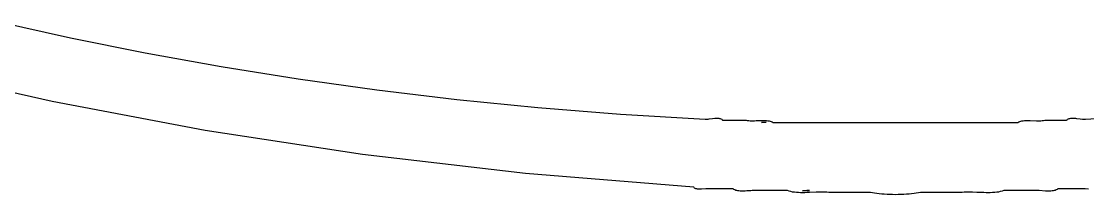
# Model space of a CAD drawing. Header units: metres. Extents: x -185 to 1201, y -340 to 309.
# Drawn here: x 877.6 to 882.94, y 46.98 to 47.85 of the extents above; entities that cross this region are included whole.
import ezdxf

# ---------------------------------------------------------------- set-up
doc = ezdxf.new("R2010")
doc.units = ezdxf.units.M

msp = doc.modelspace()

# ---------------------------------------------------------------- linework, layer by layer
for p, q in [((877.479, 47.8479), (877.847, 47.766)), ((877.847, 47.766), (878.221, 47.6904)), ((878.221, 47.6904), (878.602, 47.6215)), ((877.756, 47.4462), (877.015, 47.6154)), ((878.602, 47.6215), (878.988, 47.5594)), ((878.988, 47.5594), (879.381, 47.5043)), ((879.381, 47.5043), (879.781, 47.4565)), ((878.521, 47.301), (877.756, 47.4462)), ((879.781, 47.4565), (880.188, 47.4161)), ((880.188, 47.4161), (880.601, 47.3834)), ((880.601, 47.3834), (881.026, 47.3584)), ((881.062, 47.3613), (881.073, 47.3624)), ((881.073, 47.3624), (881.078, 47.3628)), ((881.078, 47.3628), (881.083, 47.363)), ((881.083, 47.363), (881.088, 47.363)), ((881.088, 47.363), (881.093, 47.3627)), ((881.093, 47.3627), (881.097, 47.362)), ((881.097, 47.362), (881.101, 47.3611)), ((882.848, 47.3611), (882.852, 47.362)), ((882.852, 47.362), (882.857, 47.3627)), ((882.857, 47.3627), (882.862, 47.3629)), ((882.862, 47.3629), (882.868, 47.363)), ((882.868, 47.363), (882.873, 47.3628)), ((882.873, 47.3628), (882.879, 47.3624)), ((882.879, 47.3624), (882.885, 47.3619)), ((882.885, 47.3619), (882.903, 47.36)), ((882.93, 47.3584), (883.356, 47.3834)), ((881.026, 47.3584), (881.031, 47.3583)), ((881.031, 47.3583), (881.036, 47.3585)), ((881.036, 47.3585), (881.041, 47.3589)), ((881.041, 47.3589), (881.046, 47.3594)), ((881.046, 47.3594), (881.062, 47.3613)), ((881.101, 47.3611), (881.104, 47.3597)), ((881.104, 47.3597), (881.108, 47.3578)), ((881.108, 47.3578), (881.11, 47.3555)), ((881.11, 47.3555), (881.112, 47.3526)), ((881.112, 47.3526), (881.23, 47.3526)), ((881.23, 47.3526), (881.236, 47.3516)), ((881.236, 47.3516), (881.243, 47.3508)), ((881.243, 47.3508), (881.251, 47.3504)), ((881.251, 47.3504), (881.258, 47.3502)), ((881.258, 47.3502), (881.266, 47.3502)), ((881.266, 47.3502), (881.273, 47.3504)), ((881.273, 47.3504), (881.281, 47.3506)), ((881.281, 47.3506), (881.304, 47.3515)), ((881.304, 47.3515), (881.312, 47.3517)), ((881.307, 47.3412), (881.33, 47.3424)), ((881.323, 47.342), (881.307, 47.3412)), ((881.312, 47.3517), (881.319, 47.3517)), ((881.319, 47.3517), (881.326, 47.3515)), ((881.33, 47.3424), (881.323, 47.342)), ((881.326, 47.3515), (881.333, 47.3512)), ((881.333, 47.3512), (881.339, 47.3505)), ((881.339, 47.3505), (881.345, 47.3495)), ((881.345, 47.3495), (881.351, 47.3481)), ((881.351, 47.3481), (881.356, 47.3464)), ((881.356, 47.3464), (881.361, 47.3441)), ((881.361, 47.3441), (881.365, 47.3413)), ((881.365, 47.3413), (882.591, 47.3413)), ((882.591, 47.3413), (882.595, 47.3441)), ((882.595, 47.3441), (882.6, 47.3464)), ((882.6, 47.3464), (882.605, 47.3481)), ((882.605, 47.3481), (882.611, 47.3495)), ((882.611, 47.3495), (882.618, 47.3505)), ((882.618, 47.3505), (882.624, 47.3512)), ((882.624, 47.3512), (882.631, 47.3515)), ((882.631, 47.3515), (882.638, 47.3517)), ((882.638, 47.3517), (882.646, 47.3517)), ((882.646, 47.3517), (882.653, 47.3515)), ((882.653, 47.3515), (882.684, 47.3504)), ((882.684, 47.3504), (882.691, 47.3502)), ((882.691, 47.3502), (882.699, 47.3502)), ((882.699, 47.3502), (882.706, 47.3504)), ((882.706, 47.3504), (882.713, 47.3508)), ((882.713, 47.3508), (882.719, 47.3516)), ((882.719, 47.3516), (882.726, 47.3526)), ((882.726, 47.3526), (882.835, 47.3526)), ((882.835, 47.3526), (882.837, 47.3555)), ((882.837, 47.3555), (882.84, 47.3578)), ((882.84, 47.3578), (882.844, 47.3597)), ((882.844, 47.3597), (882.848, 47.3611)), ((882.903, 47.36), (882.915, 47.3589)), ((882.915, 47.3589), (882.92, 47.3585)), ((882.92, 47.3585), (882.925, 47.3583)), ((882.925, 47.3583), (882.93, 47.3584)), ((879.31, 47.1806), (878.521, 47.301)), ((880.126, 47.0859), (879.31, 47.1806)), ((880.968, 47.0177), (880.126, 47.0859)), ((880.97, 47.015), (880.968, 47.0177)), ((880.972, 47.0127), (880.97, 47.015)), ((880.975, 47.0109), (880.972, 47.0127)), ((880.979, 47.0096), (880.975, 47.0109)), ((880.983, 47.0086), (880.979, 47.0096)), ((880.987, 47.0079), (880.983, 47.0086)), ((880.992, 47.0076), (880.987, 47.0079)), ((880.996, 47.0075), (880.992, 47.0076)), ((881.001, 47.0076), (880.996, 47.0075)), ((881.006, 47.0078), (881.001, 47.0076)), ((881.028, 47.0095), (881.006, 47.0078)), ((881.033, 47.0098), (881.028, 47.0095)), ((881.038, 47.01), (881.033, 47.0098)), ((881.043, 47.01), (881.038, 47.01)), ((881.048, 47.0099), (881.043, 47.01)), ((881.052, 47.0094), (881.048, 47.0099)), ((881.057, 47.0087), (881.052, 47.0094)), ((881.165, 47.0087), (881.057, 47.0087)), ((881.169, 47.0059), (881.165, 47.0087)), ((881.173, 47.0036), (881.169, 47.0059)), ((881.178, 47.0018), (881.173, 47.0036)), ((881.183, 47.0003), (881.178, 47.0018)), ((881.188, 46.9993), (881.183, 47.0003)), ((881.194, 46.9985), (881.188, 46.9993)), ((881.2, 46.998), (881.194, 46.9985)), ((881.206, 46.9979), (881.2, 46.998)), ((881.213, 46.9979), (881.206, 46.9979)), ((881.219, 46.998), (881.213, 46.9979)), ((881.226, 46.9984), (881.219, 46.998)), ((881.233, 46.9988), (881.226, 46.9984)), ((881.254, 47.0001), (881.233, 46.9988)), ((881.26, 47.0005), (881.254, 47.0001)), ((881.267, 47.0007), (881.26, 47.0005)), ((881.273, 47.0008), (881.267, 47.0007)), ((881.279, 47.0007), (881.273, 47.0008)), ((881.285, 47.0004), (881.279, 47.0007)), ((881.438, 47.0004), (881.285, 47.0004)), ((881.446, 46.9975), (881.438, 47.0004)), ((881.454, 46.9952), (881.446, 46.9975)), ((881.463, 46.9934), (881.454, 46.9952)), ((881.473, 46.992), (881.463, 46.9934)), ((881.482, 46.991), (881.473, 46.992)), ((881.493, 46.9903), (881.482, 46.991)), ((881.503, 46.99), (881.493, 46.9903)), ((881.514, 46.9899), (881.503, 46.99)), ((881.513, 47.0001), (881.547, 47.0013)), ((881.535, 47.0009), (881.513, 47.0001)), ((881.525, 46.99), (881.514, 46.9899)), ((881.536, 46.9903), (881.525, 46.99)), ((881.547, 47.0013), (881.535, 47.0009)), ((881.547, 46.9906), (881.536, 46.9903)), ((881.581, 46.992), (881.547, 46.9906)), ((881.592, 46.9924), (881.581, 46.992)), ((881.603, 46.9926), (881.592, 46.9924)), ((881.614, 46.9927), (881.603, 46.9926)), ((881.624, 46.9925), (881.614, 46.9927)), ((881.634, 46.9921), (881.624, 46.9925)), ((881.644, 46.9914), (881.634, 46.9921)), ((881.853, 46.9914), (881.644, 46.9914)), ((881.863, 46.9892), (881.853, 46.9914)), ((881.873, 46.9873), (881.863, 46.9892)), ((882.093, 46.9892), (882.082, 46.9873)), ((882.103, 46.9914), (882.093, 46.9892)), ((882.312, 46.9914), (882.103, 46.9914)), ((882.322, 46.9921), (882.312, 46.9914)), ((882.332, 46.9925), (882.322, 46.9921)), ((882.342, 46.9927), (882.332, 46.9925)), ((882.353, 46.9926), (882.342, 46.9927)), ((882.364, 46.9924), (882.353, 46.9926)), ((882.386, 46.9916), (882.364, 46.9924)), ((882.409, 46.9907), (882.386, 46.9916)), ((882.42, 46.9903), (882.409, 46.9907)), ((882.432, 46.99), (882.42, 46.9903)), ((882.443, 46.9899), (882.432, 46.99)), ((882.453, 46.99), (882.443, 46.9899)), ((882.464, 46.9903), (882.453, 46.99)), ((882.475, 46.991), (882.464, 46.9903)), ((882.485, 46.992), (882.475, 46.991)), ((882.494, 46.9934), (882.485, 46.992)), ((882.503, 46.9952), (882.494, 46.9934)), ((882.512, 46.9975), (882.503, 46.9952)), ((882.52, 47.0004), (882.512, 46.9975)), ((882.673, 47.0004), (882.52, 47.0004)), ((882.679, 47.0007), (882.673, 47.0004)), ((882.684, 47.0008), (882.679, 47.0007)), ((882.69, 47.0007), (882.684, 47.0008)), ((882.697, 47.0005), (882.69, 47.0007)), ((882.73, 46.9984), (882.697, 47.0005)), ((882.736, 46.9981), (882.73, 46.9984)), ((882.743, 46.9979), (882.736, 46.9981)), ((882.749, 46.9979), (882.743, 46.9979)), ((882.756, 46.9981), (882.749, 46.9979)), ((882.762, 46.9985), (882.756, 46.9981)), ((882.767, 46.9993), (882.762, 46.9985)), ((882.773, 47.0003), (882.767, 46.9993)), ((882.778, 47.0018), (882.773, 47.0003)), ((882.783, 47.0036), (882.778, 47.0018)), ((882.787, 47.0059), (882.783, 47.0036)), ((882.791, 47.0087), (882.787, 47.0059)), ((882.9, 47.0087), (882.791, 47.0087)), ((882.904, 47.0094), (882.9, 47.0087)), ((882.908, 47.0099), (882.904, 47.0094)), ((882.913, 47.01), (882.908, 47.0099)), ((882.918, 47.01), (882.913, 47.01)), ((882.923, 47.0098), (882.918, 47.01)), ((882.928, 47.0095), (882.923, 47.0098)), ((882.944, 47.0082), (882.928, 47.0095)), ((881.884, 46.9856), (881.873, 46.9873)), ((881.897, 46.9842), (881.884, 46.9856)), ((881.909, 46.9829), (881.897, 46.9842)), ((881.922, 46.9819), (881.909, 46.9829)), ((881.936, 46.9811), (881.922, 46.9819)), ((881.95, 46.9805), (881.936, 46.9811)), ((881.964, 46.9802), (881.95, 46.9805)), ((881.978, 46.9801), (881.964, 46.9802)), ((881.992, 46.9802), (881.978, 46.9801)), ((882.006, 46.9805), (881.992, 46.9802)), ((882.02, 46.9811), (882.006, 46.9805)), ((882.033, 46.9819), (882.02, 46.9811)), ((882.046, 46.9829), (882.033, 46.9819)), ((882.059, 46.9842), (882.046, 46.9829)), ((882.071, 46.9856), (882.059, 46.9842)), ((882.082, 46.9873), (882.071, 46.9856))]:
    msp.add_line(p, q)

doc.saveas('drawing.dxf')
